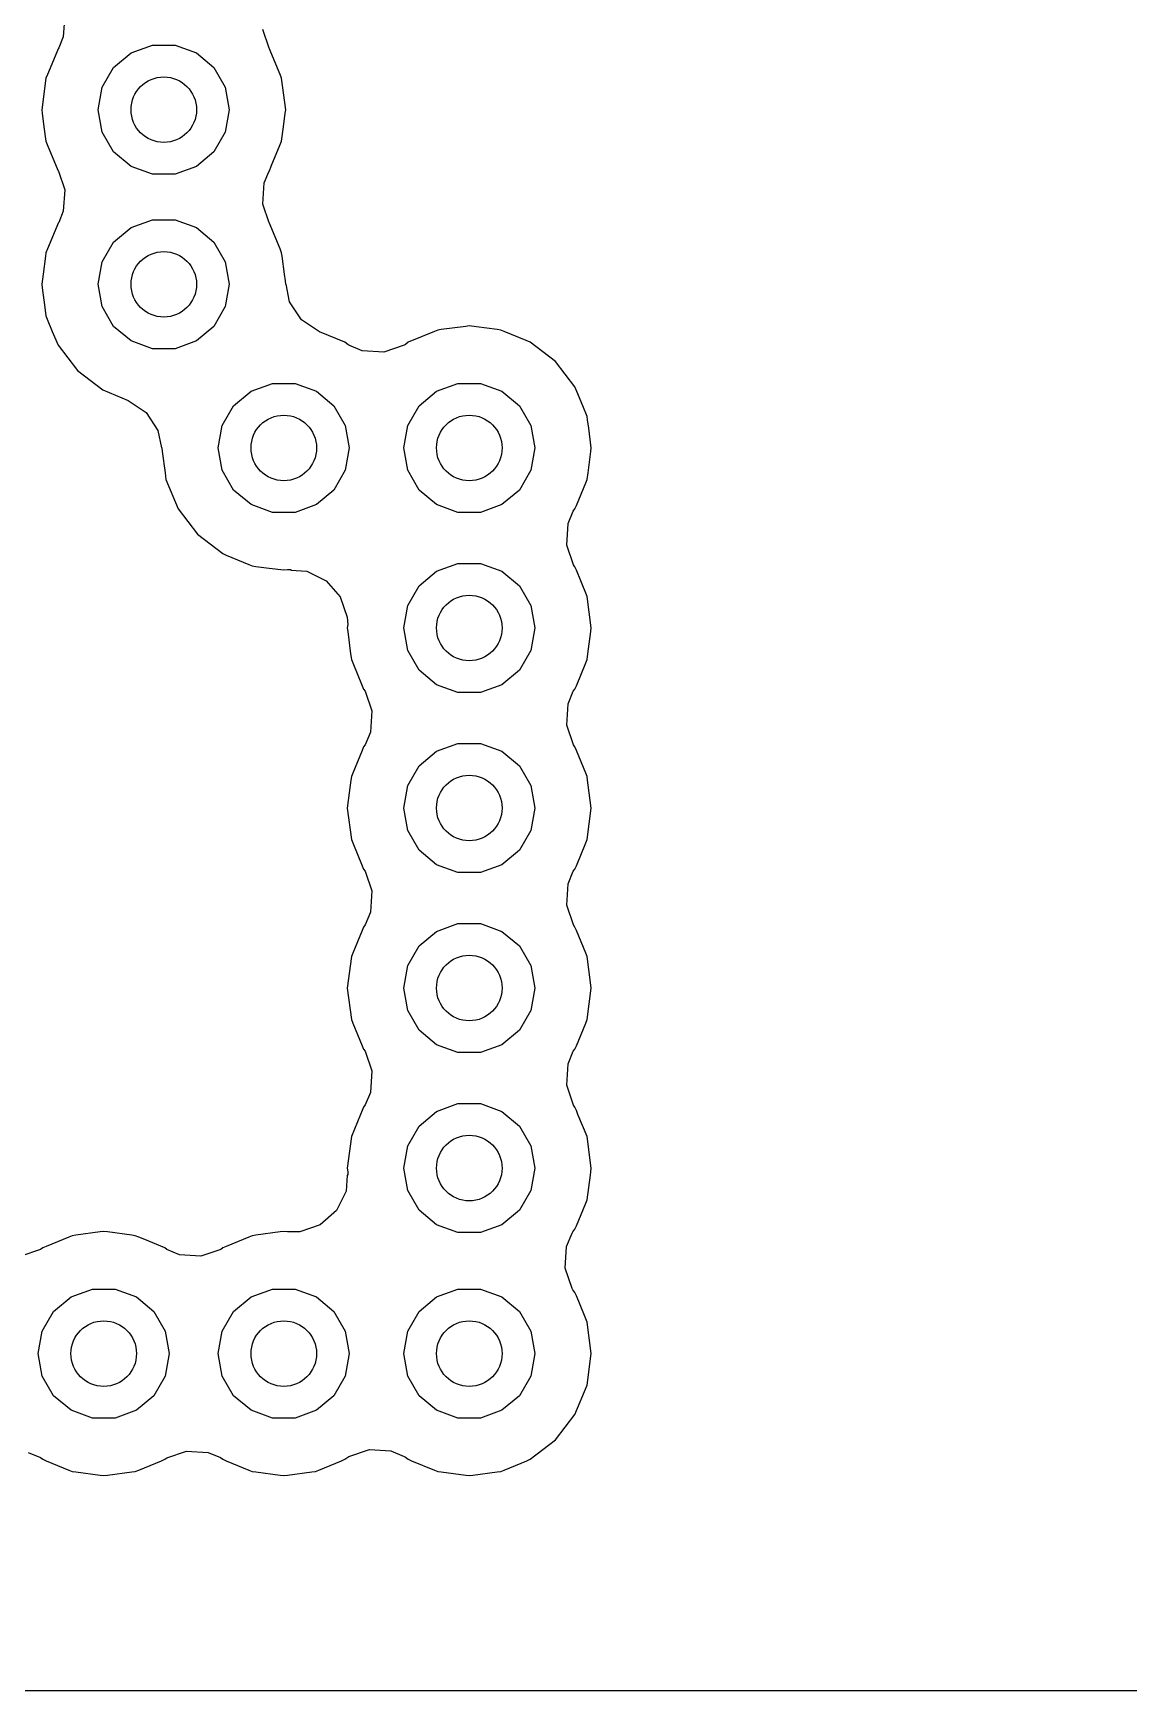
# Model space of a CAD drawing. Extents: x 0.99 to 4.24, y -7.27 to -4.02.
# Drawn here: x 1.4764 to 1.6741, y -7.2734 to -6.9744 of the extents above; entities that cross this region are included whole.
import ezdxf

# ---------------------------------------------------------------- set-up
doc = ezdxf.new("R2010")
doc.units = 0
doc.header["$MEASUREMENT"] = 0
doc.layers.add('BLACK', color=7, linetype='CONTINUOUS')

msp = doc.modelspace()

# ---------------------------------------------------------------- linework, layer by layer
at = {"layer": 'BLACK', "linetype": 'CONTINUOUS'}
for p, q in [((1.48214, -6.97114), (1.48188, -6.97502)), ((1.519, -6.97708), (1.51786, -6.97374)), ((1.48106, -6.97701), (1.48093, -6.97718)), ((1.48188, -6.97502), (1.48106, -6.97701)), ((1.49409, -6.97796), (1.49795, -6.97656)), ((1.49795, -6.97656), (1.50205, -6.97656)), ((1.50205, -6.97656), (1.50591, -6.97796)), ((1.48068, -6.97778), (1.47901, -6.98181)), ((1.48093, -6.97718), (1.48068, -6.97778)), ((1.48068, -6.97778), (1.48068, -6.97778)), ((1.49095, -6.9806), (1.49409, -6.97796)), ((1.50591, -6.97796), (1.50905, -6.9806)), ((1.51907, -6.97718), (1.519, -6.97708)), ((1.51932, -6.97778), (1.51907, -6.97718)), ((1.52099, -6.98181), (1.51932, -6.97778)), ((1.51932, -6.97778), (1.51932, -6.97778)), ((1.47873, -6.98249), (1.47798, -6.98819)), ((1.47901, -6.98181), (1.47873, -6.98249)), ((1.4889, -6.98415), (1.49095, -6.9806)), ((1.50905, -6.9806), (1.5111, -6.98415)), ((1.52127, -6.98249), (1.52099, -6.98181)), ((1.52202, -6.98819), (1.52127, -6.98249)), ((1.48819, -6.98819), (1.4889, -6.98415)), ((1.5111, -6.98415), (1.51181, -6.98819)), ((1.47798, -6.98819), (1.47807, -6.98884)), ((1.47807, -6.98884), (1.47839, -6.9913)), ((1.4889, -6.99223), (1.48819, -6.98819)), ((1.51181, -6.98819), (1.5111, -6.99223)), ((1.52161, -6.9913), (1.52193, -6.98884)), ((1.52193, -6.98884), (1.52202, -6.98819)), ((1.47839, -6.9913), (1.47873, -6.99389)), ((1.52127, -6.99389), (1.52161, -6.9913)), ((1.47873, -6.99389), (1.47898, -6.99449)), ((1.47898, -6.99449), (1.47898, -6.99449)), ((1.47898, -6.99449), (1.4806, -6.99839)), ((1.49095, -6.99578), (1.4889, -6.99223)), ((1.5111, -6.99223), (1.50905, -6.99578)), ((1.5194, -6.99839), (1.52102, -6.99449)), ((1.52102, -6.99449), (1.52127, -6.99389)), ((1.52102, -6.99449), (1.52102, -6.99449)), ((1.49409, -6.99842), (1.49095, -6.99578)), ((1.50905, -6.99578), (1.50591, -6.99842)), ((1.4806, -6.99839), (1.48093, -6.9992)), ((1.48093, -6.9992), (1.481, -6.99929)), ((1.481, -6.99929), (1.48214, -7.00264)), ((1.49795, -6.99982), (1.49409, -6.99842)), ((1.50205, -6.99982), (1.49795, -6.99982)), ((1.50591, -6.99842), (1.50205, -6.99982)), ((1.51812, -7.00136), (1.51894, -6.99937)), ((1.51894, -6.99937), (1.51907, -6.9992)), ((1.51907, -6.9992), (1.5194, -6.99839)), ((1.48214, -7.00264), (1.48188, -7.00651)), ((1.51786, -7.00524), (1.51812, -7.00136)), ((1.48188, -7.00651), (1.48106, -7.00851)), ((1.519, -7.00858), (1.51786, -7.00524)), ((1.48068, -7.00928), (1.47902, -7.01328)), ((1.48093, -7.00868), (1.48068, -7.00928)), ((1.48068, -7.00928), (1.48068, -7.00928)), ((1.48106, -7.00851), (1.48093, -7.00868)), ((1.49095, -7.01209), (1.49409, -7.00946)), ((1.49409, -7.00946), (1.49795, -7.00805)), ((1.49795, -7.00805), (1.50205, -7.00805)), ((1.50205, -7.00805), (1.50591, -7.00946)), ((1.50591, -7.00946), (1.50905, -7.01209)), ((1.51907, -7.00868), (1.519, -7.00858)), ((1.51932, -7.00928), (1.51907, -7.00868)), ((1.52098, -7.01328), (1.51932, -7.00928)), ((1.51932, -7.00928), (1.51932, -7.00928)), ((1.4889, -7.01565), (1.49095, -7.01209)), ((1.50905, -7.01209), (1.5111, -7.01565)), ((1.47865, -7.01463), (1.47822, -7.01789)), ((1.47873, -7.01399), (1.47865, -7.01463)), ((1.47865, -7.01463), (1.47865, -7.01463)), ((1.47902, -7.01328), (1.47873, -7.01399)), ((1.48819, -7.01969), (1.4889, -7.01565)), ((1.5111, -7.01565), (1.51181, -7.01969)), ((1.52127, -7.01399), (1.52098, -7.01328)), ((1.52135, -7.01463), (1.52127, -7.01399)), ((1.52178, -7.01789), (1.52135, -7.01463)), ((1.52135, -7.01463), (1.52135, -7.01463)), ((1.47822, -7.01789), (1.47798, -7.01969)), ((1.52194, -7.01906), (1.52178, -7.01789)), ((1.47798, -7.01969), (1.47807, -7.02033)), ((1.47807, -7.02033), (1.47854, -7.0239)), ((1.4889, -7.02372), (1.48819, -7.01969)), ((1.51181, -7.01969), (1.5111, -7.02372)), ((1.52202, -7.01969), (1.52194, -7.01906)), ((1.52194, -7.01906), (1.52194, -7.01906)), ((1.52206, -7.01968), (1.52202, -7.01969)), ((1.52269, -7.02286), (1.52206, -7.01968)), ((1.47854, -7.0239), (1.47873, -7.02538)), ((1.49095, -7.02728), (1.4889, -7.02372)), ((1.5111, -7.02372), (1.50905, -7.02728)), ((1.52485, -7.02609), (1.52269, -7.02286)), ((1.47873, -7.02538), (1.47898, -7.02599)), ((1.47898, -7.02599), (1.47898, -7.02599)), ((1.47898, -7.02599), (1.47989, -7.02819)), ((1.49409, -7.02991), (1.49095, -7.02728)), ((1.50905, -7.02728), (1.50591, -7.02991)), ((1.52808, -7.02825), (1.52485, -7.02609)), ((1.55007, -7.02786), (1.54942, -7.02794)), ((1.55447, -7.02728), (1.55007, -7.02786)), ((1.55007, -7.02786), (1.55007, -7.02786)), ((1.55512, -7.02719), (1.55447, -7.02728)), ((1.5564, -7.02736), (1.55512, -7.02719)), ((1.56017, -7.02786), (1.5564, -7.02736)), ((1.56082, -7.02794), (1.56017, -7.02786)), ((1.56017, -7.02786), (1.56017, -7.02786)), ((1.47989, -7.02819), (1.48093, -7.03069)), ((1.48093, -7.03069), (1.48443, -7.03525)), ((1.49795, -7.03132), (1.49409, -7.02991)), ((1.50591, -7.02991), (1.50205, -7.03132)), ((1.53266, -7.03014), (1.52808, -7.02825)), ((1.53318, -7.03054), (1.53266, -7.03014)), ((1.53341, -7.03067), (1.53318, -7.03054)), ((1.53581, -7.03167), (1.53341, -7.03067)), ((1.54337, -7.03067), (1.53969, -7.03192)), ((1.54359, -7.03054), (1.54337, -7.03067)), ((1.54411, -7.03014), (1.54359, -7.03054)), ((1.5466, -7.02911), (1.54411, -7.03014)), ((1.54882, -7.02819), (1.5466, -7.02911)), ((1.54942, -7.02794), (1.54882, -7.02819)), ((1.54882, -7.02819), (1.54882, -7.02819)), ((1.56142, -7.02819), (1.56082, -7.02794)), ((1.5654, -7.02984), (1.56142, -7.02819)), ((1.56142, -7.02819), (1.56142, -7.02819)), ((1.56613, -7.03014), (1.5654, -7.02984)), ((1.57069, -7.03364), (1.56613, -7.03014)), ((1.50205, -7.03132), (1.49795, -7.03132)), ((1.53969, -7.03192), (1.53581, -7.03167)), ((1.57419, -7.0382), (1.57069, -7.03364)), ((1.48443, -7.03525), (1.48899, -7.03875)), ((1.48899, -7.03875), (1.49357, -7.04065)), ((1.51261, -7.04162), (1.51575, -7.03898)), ((1.51575, -7.03898), (1.5196, -7.03758)), ((1.5196, -7.03758), (1.5237, -7.03758)), ((1.5237, -7.03758), (1.52756, -7.03898)), ((1.52756, -7.03898), (1.5307, -7.04162)), ((1.54607, -7.04162), (1.54921, -7.03898)), ((1.54921, -7.03898), (1.55307, -7.03758)), ((1.55307, -7.03758), (1.55717, -7.03758)), ((1.55717, -7.03758), (1.56102, -7.03898)), ((1.56102, -7.03898), (1.56417, -7.04162)), ((1.57452, -7.039), (1.57419, -7.0382)), ((1.5756, -7.04161), (1.57452, -7.039)), ((1.49357, -7.04065), (1.4968, -7.04281)), ((1.4968, -7.04281), (1.49896, -7.04604)), ((1.51055, -7.04517), (1.51261, -7.04162)), ((1.5307, -7.04162), (1.53275, -7.04517)), ((1.54402, -7.04517), (1.54607, -7.04162)), ((1.56417, -7.04162), (1.56622, -7.04517)), ((1.57639, -7.04351), (1.5756, -7.04161)), ((1.50984, -7.04921), (1.51055, -7.04517)), ((1.53275, -7.04517), (1.53346, -7.04921)), ((1.54331, -7.04921), (1.54402, -7.04517)), ((1.56622, -7.04517), (1.56693, -7.04921)), ((1.57647, -7.04416), (1.57639, -7.04351)), ((1.57667, -7.04563), (1.57647, -7.04416)), ((1.57647, -7.04416), (1.57647, -7.04416)), ((1.57714, -7.04921), (1.57667, -7.04563)), ((1.49896, -7.04604), (1.49959, -7.04922)), ((1.49959, -7.04922), (1.49963, -7.04921)), ((1.49963, -7.04921), (1.49972, -7.04986)), ((1.49972, -7.04986), (1.50023, -7.0537)), ((1.51055, -7.05325), (1.50984, -7.04921)), ((1.53346, -7.04921), (1.53275, -7.05325)), ((1.54402, -7.05325), (1.54331, -7.04921)), ((1.56693, -7.04921), (1.56622, -7.05325)), ((1.57655, -7.0537), (1.57705, -7.04986)), ((1.57705, -7.04986), (1.57714, -7.04921)), ((1.50023, -7.0537), (1.50038, -7.05491)), ((1.51261, -7.0568), (1.51055, -7.05325)), ((1.53275, -7.05325), (1.5307, -7.0568)), ((1.54607, -7.0568), (1.54402, -7.05325)), ((1.56622, -7.05325), (1.56417, -7.0568)), ((1.57639, -7.05491), (1.57655, -7.0537)), ((1.50038, -7.05491), (1.50258, -7.06022)), ((1.51575, -7.05944), (1.51261, -7.0568)), ((1.5307, -7.0568), (1.52756, -7.05944)), ((1.54921, -7.05944), (1.54607, -7.0568)), ((1.56417, -7.0568), (1.56102, -7.05944)), ((1.57444, -7.05962), (1.57614, -7.05551)), ((1.57614, -7.05551), (1.57639, -7.05491)), ((1.57614, -7.05551), (1.57614, -7.05551)), ((1.50258, -7.06022), (1.50608, -7.06478)), ((1.5196, -7.06084), (1.51575, -7.05944)), ((1.52756, -7.05944), (1.5237, -7.06084)), ((1.55307, -7.06084), (1.54921, -7.05944)), ((1.56102, -7.05944), (1.55717, -7.06084)), ((1.57295, -7.06287), (1.57388, -7.06062)), ((1.57388, -7.06062), (1.57419, -7.06022)), ((1.57419, -7.06022), (1.57444, -7.05962)), ((1.57444, -7.05962), (1.57444, -7.05962)), ((1.5237, -7.06084), (1.5196, -7.06084)), ((1.55717, -7.06084), (1.55307, -7.06084)), ((1.5727, -7.06675), (1.57295, -7.06287)), ((1.50608, -7.06478), (1.51064, -7.06828)), ((1.5739, -7.07031), (1.5727, -7.06675)), ((1.51064, -7.06828), (1.51125, -7.06853)), ((1.51125, -7.06853), (1.51535, -7.07023)), ((1.51535, -7.07023), (1.51535, -7.07023)), ((1.51535, -7.07023), (1.51595, -7.07048)), ((1.51595, -7.07048), (1.5166, -7.07057)), ((1.5166, -7.07057), (1.5166, -7.07057)), ((1.5166, -7.07057), (1.51899, -7.07088)), ((1.51899, -7.07088), (1.52165, -7.07123)), ((1.52165, -7.07123), (1.5223, -7.07115)), ((1.5223, -7.07115), (1.52295, -7.07115)), ((1.52295, -7.07115), (1.52295, -7.07126)), ((1.52295, -7.07126), (1.5258, -7.07145)), ((1.5258, -7.07145), (1.52929, -7.07317)), ((1.54607, -7.0741), (1.54921, -7.07146)), ((1.54921, -7.07146), (1.55307, -7.07006)), ((1.55307, -7.07006), (1.55717, -7.07006)), ((1.55717, -7.07006), (1.56102, -7.07146)), ((1.56102, -7.07146), (1.56417, -7.0741)), ((1.57419, -7.07068), (1.5739, -7.07031)), ((1.57444, -7.07129), (1.57419, -7.07068)), ((1.57522, -7.07317), (1.57444, -7.07129)), ((1.57444, -7.07129), (1.57444, -7.07129)), ((1.52929, -7.07317), (1.53185, -7.07609)), ((1.54402, -7.07765), (1.54607, -7.0741)), ((1.56417, -7.0741), (1.56622, -7.07765)), ((1.57639, -7.07599), (1.57522, -7.07317)), ((1.53185, -7.07609), (1.5331, -7.07977)), ((1.54331, -7.08169), (1.54402, -7.07765)), ((1.56622, -7.07765), (1.56693, -7.08169)), ((1.57714, -7.08169), (1.57639, -7.07599)), ((1.5331, -7.07977), (1.53318, -7.08105)), ((1.53318, -7.08105), (1.5331, -7.08169)), ((1.5331, -7.08169), (1.53318, -7.08234)), ((1.54402, -7.08573), (1.54331, -7.08169)), ((1.56693, -7.08169), (1.56622, -7.08573)), ((1.57705, -7.08234), (1.57714, -7.08169)), ((1.53318, -7.08234), (1.53371, -7.08637)), ((1.57652, -7.08637), (1.57705, -7.08234)), ((1.53371, -7.08637), (1.53385, -7.08739)), ((1.53385, -7.08739), (1.5341, -7.088)), ((1.54607, -7.08928), (1.54402, -7.08573)), ((1.56622, -7.08573), (1.56417, -7.08928)), ((1.57614, -7.088), (1.57639, -7.08739)), ((1.57639, -7.08739), (1.57652, -7.08637)), ((1.5341, -7.088), (1.5341, -7.088)), ((1.5341, -7.088), (1.5358, -7.0921)), ((1.54921, -7.09192), (1.54607, -7.08928)), ((1.56417, -7.08928), (1.56102, -7.09192)), ((1.57444, -7.0921), (1.57614, -7.088)), ((1.57614, -7.088), (1.57614, -7.088)), ((1.5358, -7.0921), (1.5358, -7.0921)), ((1.5358, -7.0921), (1.53605, -7.0927)), ((1.53605, -7.0927), (1.53633, -7.09307)), ((1.53633, -7.09307), (1.53754, -7.09663)), ((1.55307, -7.09332), (1.54921, -7.09192)), ((1.55717, -7.09332), (1.55307, -7.09332)), ((1.56102, -7.09192), (1.55717, -7.09332)), ((1.57295, -7.09536), (1.57388, -7.0931)), ((1.57388, -7.0931), (1.57419, -7.0927)), ((1.57419, -7.0927), (1.57444, -7.0921)), ((1.57444, -7.0921), (1.57444, -7.0921)), ((1.53754, -7.09663), (1.53729, -7.10051)), ((1.5727, -7.09923), (1.57295, -7.09536)), ((1.5739, -7.10279), (1.5727, -7.09923)), ((1.53729, -7.10051), (1.53635, -7.10277)), ((1.54921, -7.10394), (1.55307, -7.10254)), ((1.55307, -7.10254), (1.55717, -7.10254)), ((1.55717, -7.10254), (1.56102, -7.10394)), ((1.5358, -7.10377), (1.5341, -7.10787)), ((1.53605, -7.10316), (1.5358, -7.10377)), ((1.5358, -7.10377), (1.5358, -7.10377)), ((1.53635, -7.10277), (1.53605, -7.10316)), ((1.54607, -7.10658), (1.54921, -7.10394)), ((1.56102, -7.10394), (1.56417, -7.10658)), ((1.57419, -7.10316), (1.5739, -7.10279)), ((1.57444, -7.10377), (1.57419, -7.10316)), ((1.57614, -7.10787), (1.57444, -7.10377)), ((1.57444, -7.10377), (1.57444, -7.10377)), ((1.53385, -7.10847), (1.53376, -7.10912)), ((1.5341, -7.10787), (1.53385, -7.10847)), ((1.54402, -7.11013), (1.54607, -7.10658)), ((1.56417, -7.10658), (1.56622, -7.11013)), ((1.57639, -7.10847), (1.57614, -7.10787)), ((1.57647, -7.10912), (1.57639, -7.10847)), ((1.53365, -7.11003), (1.5331, -7.11417)), ((1.53376, -7.10912), (1.53365, -7.11003)), ((1.53376, -7.10912), (1.53376, -7.10912)), ((1.54331, -7.11417), (1.54402, -7.11013)), ((1.56622, -7.11013), (1.56693, -7.11417)), ((1.57659, -7.11003), (1.57647, -7.10912)), ((1.57647, -7.10912), (1.57647, -7.10912)), ((1.57714, -7.11417), (1.57659, -7.11003)), ((1.5331, -7.11417), (1.53385, -7.11987)), ((1.54402, -7.11821), (1.54331, -7.11417)), ((1.56693, -7.11417), (1.56622, -7.11821)), ((1.57639, -7.11987), (1.57714, -7.11417)), ((1.53385, -7.11987), (1.5341, -7.12048)), ((1.5341, -7.12048), (1.5341, -7.12048)), ((1.5341, -7.12048), (1.5358, -7.12458)), ((1.54607, -7.12177), (1.54402, -7.11821)), ((1.56622, -7.11821), (1.56417, -7.12177)), ((1.57444, -7.12458), (1.57614, -7.12048)), ((1.57614, -7.12048), (1.57639, -7.11987)), ((1.57614, -7.12048), (1.57614, -7.12048)), ((1.54921, -7.1244), (1.54607, -7.12177)), ((1.56417, -7.12177), (1.56102, -7.1244)), ((1.5358, -7.12458), (1.5358, -7.12458)), ((1.5358, -7.12458), (1.53605, -7.12518)), ((1.53605, -7.12518), (1.53633, -7.12555)), ((1.53633, -7.12555), (1.53754, -7.12911)), ((1.55307, -7.1258), (1.54921, -7.1244)), ((1.55717, -7.1258), (1.55307, -7.1258)), ((1.56102, -7.1244), (1.55717, -7.1258)), ((1.57295, -7.12784), (1.57388, -7.12558)), ((1.57388, -7.12558), (1.57419, -7.12518)), ((1.57419, -7.12518), (1.57444, -7.12458)), ((1.57444, -7.12458), (1.57444, -7.12458)), ((1.53754, -7.12911), (1.53729, -7.13299)), ((1.5727, -7.13171), (1.57295, -7.12784)), ((1.5739, -7.13527), (1.5727, -7.13171)), ((1.53635, -7.13525), (1.53605, -7.13564)), ((1.53729, -7.13299), (1.53635, -7.13525)), ((1.54921, -7.13642), (1.55307, -7.13502)), ((1.55307, -7.13502), (1.55717, -7.13502)), ((1.55717, -7.13502), (1.56102, -7.13642)), ((1.57419, -7.13564), (1.5739, -7.13527)), ((1.5358, -7.13625), (1.5341, -7.14035)), ((1.53605, -7.13564), (1.5358, -7.13625)), ((1.5358, -7.13625), (1.5358, -7.13625)), ((1.54607, -7.13906), (1.54921, -7.13642)), ((1.56102, -7.13642), (1.56417, -7.13906)), ((1.57444, -7.13625), (1.57419, -7.13564)), ((1.57614, -7.14035), (1.57444, -7.13625)), ((1.57444, -7.13625), (1.57444, -7.13625)), ((1.53385, -7.14095), (1.5331, -7.14665)), ((1.5341, -7.14035), (1.53385, -7.14095)), ((1.54402, -7.14261), (1.54607, -7.13906)), ((1.56417, -7.13906), (1.56622, -7.14261)), ((1.57639, -7.14095), (1.57614, -7.14035)), ((1.57701, -7.14567), (1.57639, -7.14095)), ((1.54331, -7.14665), (1.54402, -7.14261)), ((1.56622, -7.14261), (1.56693, -7.14665)), ((1.5331, -7.14665), (1.53385, -7.15235)), ((1.54402, -7.15069), (1.54331, -7.14665)), ((1.56693, -7.14665), (1.56622, -7.15069)), ((1.57639, -7.15235), (1.57714, -7.14665)), ((1.57714, -7.14665), (1.57701, -7.14567)), ((1.53385, -7.15235), (1.5341, -7.15296)), ((1.5341, -7.15296), (1.5341, -7.15296)), ((1.5341, -7.15296), (1.5358, -7.15706)), ((1.54607, -7.15425), (1.54402, -7.15069)), ((1.56622, -7.15069), (1.56417, -7.15425)), ((1.57444, -7.15706), (1.57614, -7.15296)), ((1.57614, -7.15296), (1.57639, -7.15235)), ((1.57614, -7.15296), (1.57614, -7.15296)), ((1.54921, -7.15688), (1.54607, -7.15425)), ((1.56417, -7.15425), (1.56102, -7.15688)), ((1.5358, -7.15706), (1.5358, -7.15706)), ((1.5358, -7.15706), (1.53605, -7.15766)), ((1.53605, -7.15766), (1.53633, -7.15803)), ((1.53633, -7.15803), (1.53754, -7.16159)), ((1.55307, -7.15829), (1.54921, -7.15688)), ((1.55717, -7.15829), (1.55307, -7.15829)), ((1.56102, -7.15688), (1.55717, -7.15829)), ((1.57295, -7.16032), (1.57388, -7.15806)), ((1.57388, -7.15806), (1.57419, -7.15766)), ((1.57419, -7.15766), (1.57444, -7.15706)), ((1.57444, -7.15706), (1.57444, -7.15706)), ((1.53754, -7.16159), (1.53729, -7.16547)), ((1.5727, -7.16419), (1.57295, -7.16032)), ((1.53729, -7.16547), (1.53635, -7.16773)), ((1.5739, -7.16776), (1.5727, -7.16419)), ((1.53605, -7.16812), (1.5358, -7.16873)), ((1.53635, -7.16773), (1.53605, -7.16812)), ((1.54921, -7.16891), (1.55307, -7.1675)), ((1.55307, -7.1675), (1.55717, -7.1675)), ((1.55717, -7.1675), (1.56102, -7.16891)), ((1.57419, -7.16812), (1.5739, -7.16776)), ((1.57444, -7.16873), (1.57419, -7.16812)), ((1.5355, -7.16944), (1.53385, -7.17343)), ((1.5358, -7.16873), (1.5355, -7.16944)), ((1.5358, -7.16873), (1.5358, -7.16873)), ((1.54607, -7.17154), (1.54921, -7.16891)), ((1.56102, -7.16891), (1.56417, -7.17154)), ((1.57473, -7.16944), (1.57444, -7.16873)), ((1.57444, -7.16873), (1.57444, -7.16873)), ((1.57639, -7.17343), (1.57473, -7.16944)), ((1.53385, -7.17343), (1.5331, -7.17913)), ((1.54402, -7.17509), (1.54607, -7.17154)), ((1.56417, -7.17154), (1.56622, -7.17509)), ((1.57714, -7.17913), (1.57639, -7.17343)), ((1.54331, -7.17913), (1.54402, -7.17509)), ((1.56622, -7.17509), (1.56693, -7.17913)), ((1.53308, -7.18043), (1.53289, -7.18332)), ((1.53318, -7.18043), (1.53308, -7.18043)), ((1.5331, -7.17913), (1.53318, -7.17978)), ((1.53318, -7.17978), (1.53318, -7.18043)), ((1.54402, -7.18317), (1.54331, -7.17913)), ((1.56693, -7.17913), (1.56622, -7.18317)), ((1.57639, -7.18483), (1.57697, -7.18043)), ((1.57697, -7.18043), (1.57705, -7.17978)), ((1.57705, -7.17978), (1.57714, -7.17913)), ((1.53289, -7.18332), (1.53117, -7.18681)), ((1.54607, -7.18673), (1.54402, -7.18317)), ((1.56622, -7.18317), (1.56417, -7.18673)), ((1.57444, -7.18954), (1.57614, -7.18544)), ((1.57614, -7.18544), (1.57639, -7.18483)), ((1.57614, -7.18544), (1.57614, -7.18544)), ((1.52824, -7.18937), (1.52456, -7.19062)), ((1.53117, -7.18681), (1.52824, -7.18937)), ((1.54921, -7.18936), (1.54607, -7.18673)), ((1.55307, -7.19077), (1.54921, -7.18936)), ((1.56102, -7.18936), (1.55717, -7.19077)), ((1.56417, -7.18673), (1.56102, -7.18936)), ((1.48287, -7.19158), (1.47877, -7.19328)), ((1.48347, -7.19133), (1.48287, -7.19158)), ((1.48287, -7.19158), (1.48287, -7.19158)), ((1.48412, -7.19124), (1.48347, -7.19133)), ((1.48853, -7.19066), (1.48412, -7.19124)), ((1.48412, -7.19124), (1.48412, -7.19124)), ((1.48917, -7.19058), (1.48853, -7.19066)), ((1.48982, -7.19066), (1.48917, -7.19058)), ((1.49423, -7.19124), (1.48982, -7.19066)), ((1.49487, -7.19133), (1.49423, -7.19124)), ((1.49423, -7.19124), (1.49423, -7.19124)), ((1.49548, -7.19158), (1.49487, -7.19133)), ((1.49657, -7.19203), (1.49548, -7.19158)), ((1.49548, -7.19158), (1.49548, -7.19158)), ((1.50018, -7.19353), (1.49657, -7.19203)), ((1.51535, -7.19158), (1.51125, -7.19328)), ((1.51595, -7.19133), (1.51535, -7.19158)), ((1.51535, -7.19158), (1.51535, -7.19158)), ((1.5166, -7.19124), (1.51595, -7.19133)), ((1.52101, -7.19066), (1.5166, -7.19124)), ((1.5166, -7.19124), (1.5166, -7.19124)), ((1.52165, -7.19058), (1.52101, -7.19066)), ((1.5223, -7.19066), (1.52165, -7.19058)), ((1.52295, -7.19066), (1.5223, -7.19066)), ((1.52456, -7.19062), (1.52295, -7.19062)), ((1.52295, -7.19062), (1.52295, -7.19066)), ((1.55717, -7.19077), (1.55307, -7.19077)), ((1.57267, -7.19329), (1.57366, -7.19089)), ((1.57366, -7.19089), (1.57379, -7.19066)), ((1.57379, -7.19066), (1.57419, -7.19014)), ((1.57419, -7.19014), (1.57444, -7.18954)), ((1.57444, -7.18954), (1.57444, -7.18954)), ((1.47779, -7.19381), (1.47423, -7.19502)), ((1.47816, -7.19353), (1.47779, -7.19381)), ((1.47877, -7.19328), (1.47816, -7.19353)), ((1.47877, -7.19328), (1.47877, -7.19328)), ((1.50058, -7.19383), (1.50018, -7.19353)), ((1.50284, -7.19477), (1.50058, -7.19383)), ((1.50671, -7.19502), (1.50284, -7.19477)), ((1.51027, -7.19381), (1.50671, -7.19502)), ((1.51064, -7.19353), (1.51027, -7.19381)), ((1.51125, -7.19328), (1.51064, -7.19353)), ((1.51125, -7.19328), (1.51125, -7.19328)), ((1.57241, -7.19717), (1.57267, -7.19329)), ((1.57366, -7.20085), (1.57241, -7.19717)), ((1.48327, -7.20237), (1.48712, -7.20097)), ((1.48712, -7.20097), (1.49122, -7.20097)), ((1.49122, -7.20097), (1.49508, -7.20237)), ((1.51575, -7.20237), (1.5196, -7.20097)), ((1.5196, -7.20097), (1.5237, -7.20097)), ((1.5237, -7.20097), (1.52756, -7.20237)), ((1.54921, -7.20237), (1.55307, -7.20097)), ((1.55307, -7.20097), (1.55717, -7.20097)), ((1.55717, -7.20097), (1.56102, -7.20237)), ((1.57379, -7.20107), (1.57366, -7.20085)), ((1.57419, -7.20159), (1.57379, -7.20107)), ((1.48013, -7.20501), (1.48327, -7.20237)), ((1.49508, -7.20237), (1.49822, -7.20501)), ((1.51261, -7.20501), (1.51575, -7.20237)), ((1.52756, -7.20237), (1.5307, -7.20501)), ((1.54607, -7.20501), (1.54921, -7.20237)), ((1.56102, -7.20237), (1.56417, -7.20501)), ((1.57444, -7.20219), (1.57419, -7.20159)), ((1.57579, -7.20545), (1.57444, -7.20219)), ((1.57444, -7.20219), (1.57444, -7.20219)), ((1.47807, -7.20856), (1.48013, -7.20501)), ((1.49822, -7.20501), (1.50027, -7.20856)), ((1.51055, -7.20856), (1.51261, -7.20501)), ((1.5307, -7.20501), (1.53275, -7.20856)), ((1.54402, -7.20856), (1.54607, -7.20501)), ((1.56417, -7.20501), (1.56622, -7.20856)), ((1.57639, -7.2069), (1.57579, -7.20545)), ((1.57714, -7.2126), (1.57639, -7.2069)), ((1.47736, -7.2126), (1.47807, -7.20856)), ((1.50027, -7.20856), (1.50098, -7.2126)), ((1.50984, -7.2126), (1.51055, -7.20856)), ((1.53275, -7.20856), (1.53346, -7.2126)), ((1.54331, -7.2126), (1.54402, -7.20856)), ((1.56622, -7.20856), (1.56693, -7.2126)), ((1.47807, -7.21664), (1.47736, -7.2126)), ((1.50098, -7.2126), (1.50027, -7.21664)), ((1.51055, -7.21664), (1.50984, -7.2126)), ((1.53346, -7.2126), (1.53275, -7.21664)), ((1.54402, -7.21664), (1.54331, -7.2126)), ((1.56693, -7.2126), (1.56622, -7.21664)), ((1.57639, -7.2183), (1.57714, -7.2126)), ((1.48013, -7.22019), (1.47807, -7.21664)), ((1.50027, -7.21664), (1.49822, -7.22019)), ((1.51261, -7.22019), (1.51055, -7.21664)), ((1.53275, -7.21664), (1.5307, -7.22019)), ((1.54607, -7.22019), (1.54402, -7.21664)), ((1.56622, -7.21664), (1.56417, -7.22019)), ((1.57419, -7.22361), (1.57639, -7.2183)), ((1.48327, -7.22283), (1.48013, -7.22019)), ((1.49822, -7.22019), (1.49508, -7.22283)), ((1.51575, -7.22283), (1.51261, -7.22019)), ((1.5307, -7.22019), (1.52756, -7.22283)), ((1.54921, -7.22283), (1.54607, -7.22019)), ((1.56417, -7.22019), (1.56102, -7.22283)), ((1.48712, -7.22423), (1.48327, -7.22283)), ((1.49122, -7.22423), (1.48712, -7.22423)), ((1.49508, -7.22283), (1.49122, -7.22423)), ((1.5196, -7.22423), (1.51575, -7.22283)), ((1.5237, -7.22423), (1.5196, -7.22423)), ((1.52756, -7.22283), (1.5237, -7.22423)), ((1.55307, -7.22423), (1.54921, -7.22283)), ((1.55717, -7.22423), (1.55307, -7.22423)), ((1.56102, -7.22283), (1.55717, -7.22423)), ((1.57069, -7.22817), (1.57419, -7.22361)), ((1.56613, -7.23167), (1.57069, -7.22817)), ((1.47551, -7.23043), (1.47777, -7.23136)), ((1.50055, -7.23138), (1.50411, -7.23018)), ((1.50411, -7.23018), (1.50799, -7.23043)), ((1.50799, -7.23043), (1.51025, -7.23136)), ((1.53266, -7.23167), (1.53318, -7.23127)), ((1.53318, -7.23127), (1.53341, -7.23114)), ((1.53341, -7.23114), (1.53709, -7.22989)), ((1.53709, -7.22989), (1.54096, -7.23015)), ((1.54096, -7.23015), (1.54337, -7.23114)), ((1.54337, -7.23114), (1.54359, -7.23127)), ((1.54359, -7.23127), (1.54411, -7.23167)), ((1.47777, -7.23136), (1.47816, -7.23167)), ((1.47816, -7.23167), (1.47877, -7.23192)), ((1.47877, -7.23192), (1.48287, -7.23362)), ((1.48287, -7.23362), (1.48287, -7.23362)), ((1.48287, -7.23362), (1.48347, -7.23387)), ((1.48347, -7.23387), (1.48412, -7.23395)), ((1.48412, -7.23395), (1.48412, -7.23395)), ((1.48412, -7.23395), (1.48853, -7.23453)), ((1.48982, -7.23453), (1.49423, -7.23395)), ((1.49423, -7.23395), (1.49487, -7.23387)), ((1.49423, -7.23395), (1.49423, -7.23395)), ((1.49487, -7.23387), (1.49548, -7.23362)), ((1.49548, -7.23362), (1.49958, -7.23192)), ((1.49548, -7.23362), (1.49548, -7.23362)), ((1.49958, -7.23192), (1.50018, -7.23167)), ((1.50018, -7.23167), (1.50055, -7.23138)), ((1.51025, -7.23136), (1.51064, -7.23167)), ((1.51064, -7.23167), (1.51125, -7.23192)), ((1.51125, -7.23192), (1.51535, -7.23362)), ((1.51535, -7.23362), (1.51535, -7.23362)), ((1.51535, -7.23362), (1.51595, -7.23387)), ((1.51595, -7.23387), (1.5166, -7.23395)), ((1.5166, -7.23395), (1.5166, -7.23395)), ((1.5166, -7.23395), (1.52101, -7.23453)), ((1.5223, -7.23453), (1.52671, -7.23395)), ((1.52671, -7.23395), (1.52735, -7.23387)), ((1.52671, -7.23395), (1.52671, -7.23395)), ((1.52735, -7.23387), (1.52796, -7.23362)), ((1.52796, -7.23362), (1.53206, -7.23192)), ((1.52796, -7.23362), (1.52796, -7.23362)), ((1.53206, -7.23192), (1.53266, -7.23167)), ((1.53206, -7.23192), (1.53206, -7.23192)), ((1.54411, -7.23167), (1.54471, -7.23192)), ((1.54471, -7.23192), (1.54471, -7.23192)), ((1.54471, -7.23192), (1.54882, -7.23362)), ((1.54882, -7.23362), (1.54882, -7.23362)), ((1.54882, -7.23362), (1.54942, -7.23387)), ((1.54942, -7.23387), (1.55007, -7.23395)), ((1.55007, -7.23395), (1.55007, -7.23395)), ((1.55007, -7.23395), (1.55447, -7.23453)), ((1.55577, -7.23453), (1.56017, -7.23395)), ((1.56017, -7.23395), (1.56082, -7.23387)), ((1.56017, -7.23395), (1.56017, -7.23395)), ((1.56082, -7.23387), (1.56142, -7.23362)), ((1.56142, -7.23362), (1.56552, -7.23192)), ((1.56142, -7.23362), (1.56142, -7.23362)), ((1.56552, -7.23192), (1.56613, -7.23167)), ((1.56552, -7.23192), (1.56552, -7.23192)), ((1.48853, -7.23453), (1.48917, -7.23462)), ((1.48917, -7.23462), (1.48982, -7.23453)), ((1.52101, -7.23453), (1.52165, -7.23462)), ((1.52165, -7.23462), (1.5223, -7.23453)), ((1.55447, -7.23453), (1.55512, -7.23462)), ((1.55512, -7.23462), (1.55577, -7.23453)), ((3.97441, -7.27344), (1.26181, -7.27344))]:
    msp.add_line(p, q, dxfattribs=at)
at = {"layer": 'BLACK'}
for centre in [(1.5, -6.98819), (1.5, -7.01969), (1.52165, -7.04921), (1.55512, -7.04921), (1.55512, -7.08169), (1.55512, -7.11417), (1.55512, -7.14665), (1.55512, -7.17913), (1.48917, -7.2126), (1.52165, -7.2126), (1.55512, -7.2126)]:
    msp.add_circle(centre, 0.00591, dxfattribs=at)

doc.saveas('drawing.dxf')
